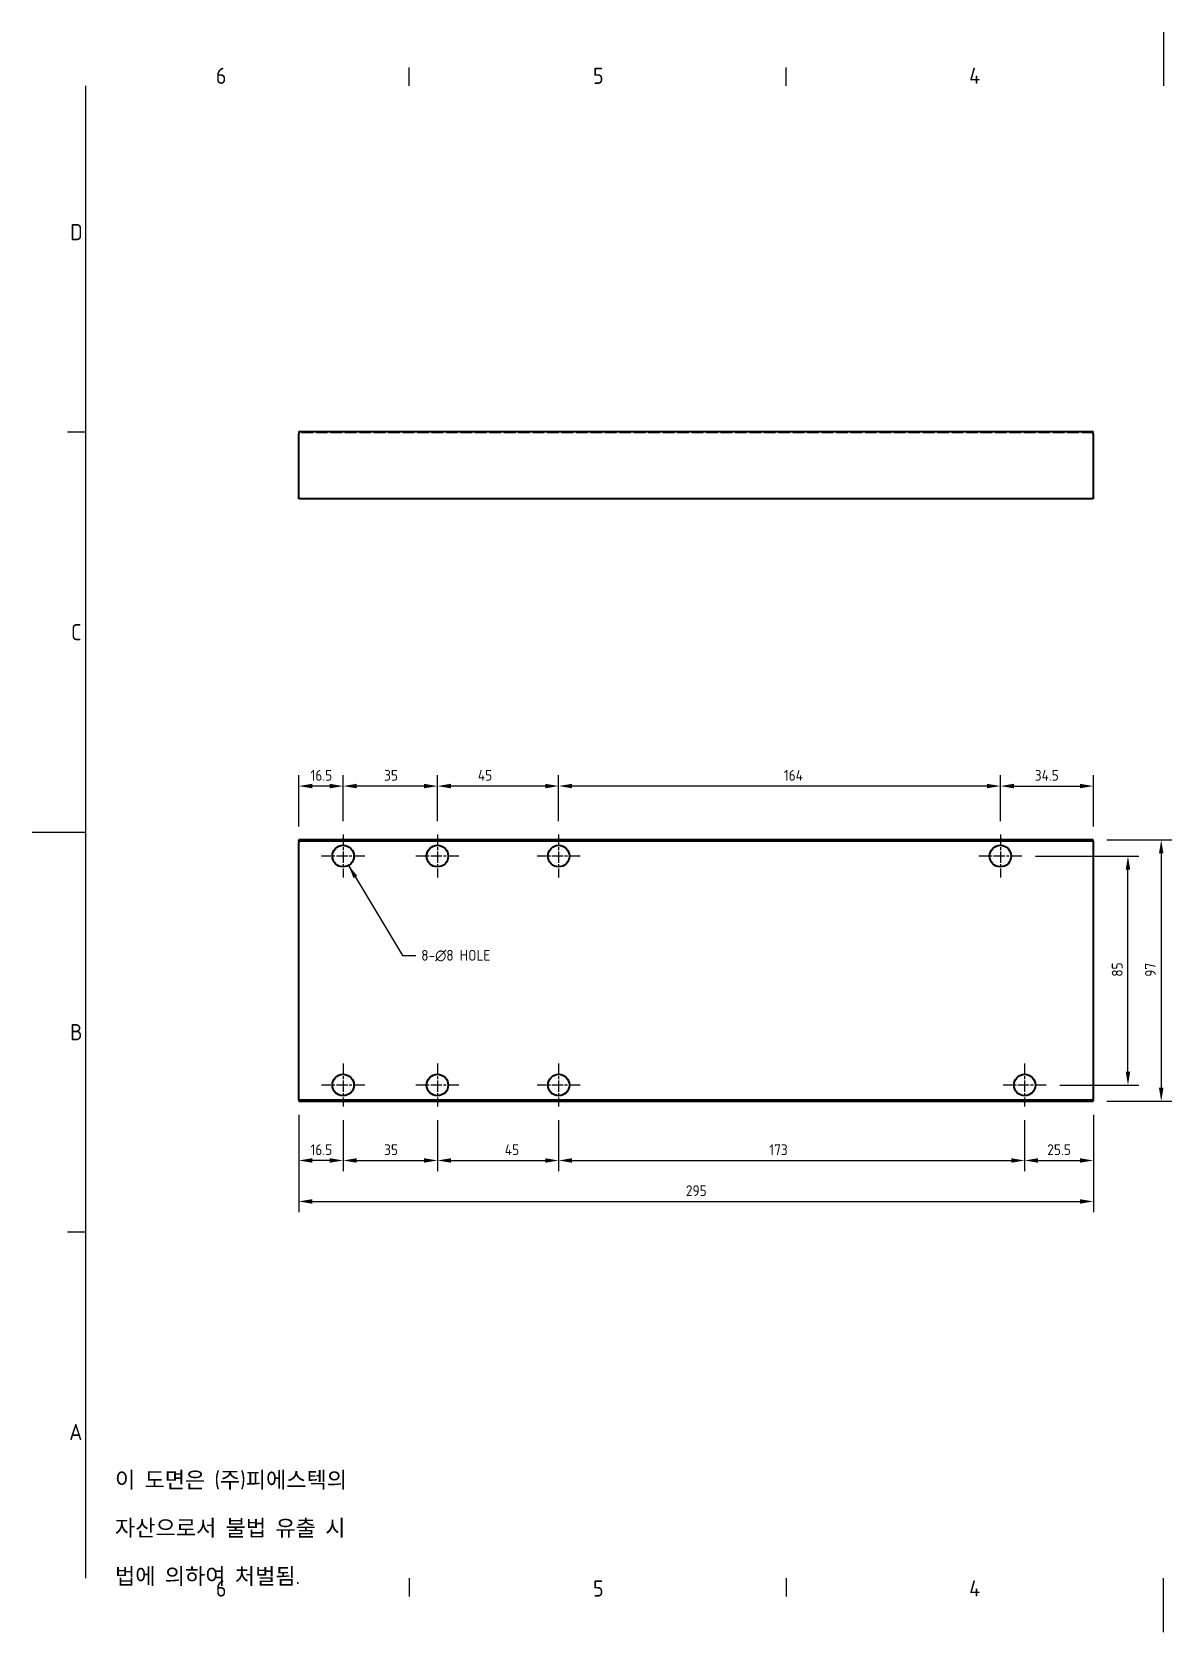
# Model space of a CAD drawing. Header units: millimetres. Extents: x 0 to 840, y 0 to 594.
# Drawn here: x 0 to 423, y 0 to 594 of the extents above; entities that cross this region are included whole.
import ezdxf

# ---------------------------------------------------------------- set-up
doc = ezdxf.new("R2010")
doc.units = ezdxf.units.MM
doc.header["$LTSCALE"] = 2
doc.linetypes.add('CHAIN', pattern=[0.3543, 0.2362, -0.0295, 0.0591, -0.0295])
doc.linetypes.add('DASHED', pattern=[0.2067, 0.1654, -0.0413])
doc.layers.get('0').update_dxf_attribs({"color": 3, "lineweight": 25})
for name, color, linetype, lineweight in [('가려진 것(ISO)', 2, 'DASHED', 18), ('가시적인 것(ISO)', 3, 'Continuous', 40), ('경계(ISO)', 7, 'Continuous', 25), ('기호(ISO)', 5, 'Continuous', 25), ('중심 표식(ISO)', 1, 'Continuous', 25), ('치수(ISO)', 2, 'Continuous', 25)]:
    doc.layers.add(name, color=color, linetype=linetype, lineweight=lineweight)
doc.styles.add('문자 텍스트_PSTEK_POSCO', font='isocp.shx')
doc.styles.add('치수 텍스트_PSTEK_POSCO', font='isocp.shx')
doc.dimstyles.new('치수_PSTEK_POSCO', dxfattribs={"dimscale": 2, "dimtxt": 2, "dimasz": 2.5, "dimexe": 2, "dimexo": 2.5, "dimgap": 1, "dimtad": 1, "dimrnd": 1e-08, "dimdsep": 46, "dimtxsty": '치수 텍스트_PSTEK_POSCO', "dimcen": 0.09, "dimdle": 10, "dimclrd": 7, "dimclre": 7, "dimclrt": 2, "dimadec": 1, "dimazin": 2, "dimtfac": 1, "dimtmove": 0, "dimatfit": 3, "dimfxl": 0, "dimtolj": 1, "dimlwd": -1, "dimlwe": -1, "dimarcsym": 0})
doc.dimstyles.new('치수_PSTEK_POSCO$7', dxfattribs={"dimscale": 2, "dimtxt": 2, "dimasz": 2.5, "dimexe": 2, "dimexo": 2.5, "dimgap": 1, "dimtad": 1, "dimrnd": 1e-08, "dimdsep": 46, "dimtxsty": '치수 텍스트_PSTEK_POSCO', "dimcen": 0.09, "dimdle": 10, "dimclrd": 7, "dimclre": 7, "dimclrt": 2, "dimadec": 1, "dimazin": 2, "dimtfac": 1, "dimtmove": 0, "dimatfit": 3, "dimfxl": 0, "dimtolj": 1, "dimlwd": -1, "dimlwe": -1, "dimarcsym": 0})

# ---------------------------------------------------------------- blocks, each defined once
blk = doc.blocks.new('경계 Default Border')
at = {"layer": '경계(ISO)'}
for p, q in [((70, 287), (70, 290.4)), ((140, 287), (140, 290.4)), ((10, 222.75), (6.6, 222.75)), ((10, 74.25), (6.6, 74.25)), ((70, 10), (70, 6.6)), ((140, 10), (140, 6.6))]:
    blk.add_line(p, q, dxfattribs=at)
at = {"layer": '경계(ISO)', "flags": 128}
for points in [[(210, 297), (210, 287)], [(10, 10), (10, 287)], [(0, 148.5), (10, 148.5)], [(210, 0), (210, 10)]]:
    blk.add_lwpolyline(points, dxfattribs=at)
at = {"layer": '경계(ISO)', "color": 2, "char_height": 3, "attachment_point": 7, "style": '문자 텍스트_PSTEK_POSCO'}
for s, insert in [('6', (34.14, 287.37)), ('5', (104.14, 287.37)), ('4', (173.97, 287.4)), ('D', (7.08, 258.35)), ('C', (7.24, 184.1)), ('B', (7.08, 109.85)), ('A', (6.91, 35.62)), ('6', (34.14, 6.57)), ('5', (104.14, 6.57)), ('4', (173.97, 6.6))]:
    blk.add_mtext(s, dxfattribs=dict(at, insert=insert))
blk = doc.blocks.new('*D23')
at = {"layer": 'Defpoints', "color": 0}
for p in [(394.01, 294.05), (394.01, 197.05), (419.21, 197.05)]:
    blk.add_point(p, dxfattribs=at)
at = {"layer": '치수(ISO)', "color": 7}
for p, q in [((399.01, 294.05), (423.21, 294.05)), ((419.21, 289.05), (419.21, 202.05)), ((399.01, 197.05), (423.21, 197.05))]:
    blk.add_line(p, q, dxfattribs=at)
for points in [[(418.38, 289.05), (420.04, 289.05), (419.21, 294.05)], [(418.38, 202.05), (420.04, 202.05), (419.21, 197.05)]]:
    blk.add_solid(points, dxfattribs=at)
at = {"layer": '치수(ISO)', "color": 2, "insert": (415.21, 243.27), "char_height": 4, "attachment_point": 4, "rotation": 90, "style": '치수 텍스트_PSTEK_POSCO'}
blk.add_mtext('\\A1;97', dxfattribs=at)
blk = doc.blocks.new('*D24')
at = {"layer": 'Defpoints', "color": 0}
for p in [(99.01, 197.05), (394.01, 197.05), (394.01, 159.84)]:
    blk.add_point(p, dxfattribs=at)
at = {"layer": '치수(ISO)', "color": 7}
for p, q in [((99.01, 192.05), (99.01, 155.84)), ((394.01, 192.05), (394.01, 155.84)), ((104.01, 159.84), (389.01, 159.84))]:
    blk.add_line(p, q, dxfattribs=at)
for points in [[(104.01, 160.67), (104.01, 159), (99.01, 159.84)], [(389.01, 160.67), (389.01, 159), (394.01, 159.84)]]:
    blk.add_solid(points, dxfattribs=at)
at = {"layer": '치수(ISO)', "color": 2, "insert": (242.76, 163.84), "char_height": 4, "attachment_point": 4, "style": '치수 텍스트_PSTEK_POSCO'}
blk.add_mtext('\\A1;295', dxfattribs=at)
blk = doc.blocks.new('*D25')
at = {"layer": 'Defpoints', "color": 0}
for p in [(115.51, 195.05), (150.51, 195.05), (150.51, 175.05)]:
    blk.add_point(p, dxfattribs=at)
at = {"layer": '치수(ISO)', "color": 7}
for p, q in [((115.51, 190.05), (115.51, 171.05)), ((150.51, 190.05), (150.51, 171.05)), ((120.51, 175.05), (145.51, 175.05))]:
    blk.add_line(p, q, dxfattribs=at)
for points in [[(120.51, 175.89), (120.51, 174.22), (115.51, 175.05)], [(145.51, 175.89), (145.51, 174.22), (150.51, 175.05)]]:
    blk.add_solid(points, dxfattribs=at)
at = {"layer": '치수(ISO)', "color": 2, "insert": (130.72, 179.05), "char_height": 4, "attachment_point": 4, "style": '치수 텍스트_PSTEK_POSCO'}
blk.add_mtext('\\A1;35', dxfattribs=at)
blk = doc.blocks.new('*D26')
at = {"layer": 'Defpoints', "color": 0}
for p in [(150.51, 195.05), (195.51, 195.05), (195.51, 175.05)]:
    blk.add_point(p, dxfattribs=at)
at = {"layer": '치수(ISO)', "color": 7}
for p, q in [((150.51, 190.05), (150.51, 171.05)), ((195.51, 190.05), (195.51, 171.05)), ((155.51, 175.05), (190.51, 175.05))]:
    blk.add_line(p, q, dxfattribs=at)
for points in [[(155.51, 175.89), (155.51, 174.22), (150.51, 175.05)], [(190.51, 175.89), (190.51, 174.22), (195.51, 175.05)]]:
    blk.add_solid(points, dxfattribs=at)
at = {"layer": '치수(ISO)', "color": 2, "insert": (175.52, 179.05), "char_height": 4, "attachment_point": 4, "style": '치수 텍스트_PSTEK_POSCO'}
blk.add_mtext('\\A1;45', dxfattribs=at)
blk = doc.blocks.new('*D27')
at = {"layer": 'Defpoints', "color": 0}
for p in [(195.51, 195.05), (368.51, 195.05), (368.51, 175.05)]:
    blk.add_point(p, dxfattribs=at)
at = {"layer": '치수(ISO)', "color": 7}
for p, q in [((195.51, 190.05), (195.51, 171.05)), ((368.51, 190.05), (368.51, 171.05)), ((200.51, 175.05), (363.51, 175.05))]:
    blk.add_line(p, q, dxfattribs=at)
for points in [[(200.51, 175.89), (200.51, 174.22), (195.51, 175.05)], [(363.51, 175.89), (363.51, 174.22), (368.51, 175.05)]]:
    blk.add_solid(points, dxfattribs=at)
at = {"layer": '치수(ISO)', "color": 2, "insert": (273.72, 179.05), "char_height": 4, "attachment_point": 4, "style": '치수 텍스트_PSTEK_POSCO'}
blk.add_mtext('\\A1;173', dxfattribs=at)
blk = doc.blocks.new('*D28')
at = {"layer": 'Defpoints', "color": 0}
for p in [(394.01, 197.05), (368.51, 195.05), (394.01, 175.05)]:
    blk.add_point(p, dxfattribs=at)
at = {"layer": '치수(ISO)', "color": 7}
for p, q in [((394.01, 192.05), (394.01, 171.05)), ((368.51, 190.05), (368.51, 171.05)), ((373.51, 175.05), (389.01, 175.05))]:
    blk.add_line(p, q, dxfattribs=at)
for points in [[(373.51, 175.89), (373.51, 174.22), (368.51, 175.05)], [(389.01, 175.89), (389.01, 174.22), (394.01, 175.05)]]:
    blk.add_solid(points, dxfattribs=at)
at = {"layer": '치수(ISO)', "color": 2, "insert": (376.92, 179.06), "char_height": 4, "attachment_point": 4, "style": '치수 텍스트_PSTEK_POSCO'}
blk.add_mtext('\\A1;25.5', dxfattribs=at)
blk = doc.blocks.new('*D29')
at = {"layer": 'Defpoints', "color": 0}
for p in [(99.01, 197.05), (115.51, 195.05), (99.01, 175.05)]:
    blk.add_point(p, dxfattribs=at)
at = {"layer": '치수(ISO)', "color": 7}
for p, q in [((99.01, 192.05), (99.01, 171.05)), ((115.51, 190.05), (115.51, 171.05)), ((110.51, 175.05), (104.01, 175.05))]:
    blk.add_line(p, q, dxfattribs=at)
for points in [[(104.01, 175.89), (104.01, 174.22), (99.01, 175.05)], [(110.51, 175.89), (110.51, 174.22), (115.51, 175.05)]]:
    blk.add_solid(points, dxfattribs=at)
at = {"layer": '치수(ISO)', "color": 2, "insert": (103.37, 179.05), "char_height": 4, "attachment_point": 4, "style": '치수 텍스트_PSTEK_POSCO'}
blk.add_mtext('\\A1;16.5', dxfattribs=at)
blk = doc.blocks.new('*D31')
at = {"layer": 'Defpoints', "color": 0}
for p in [(367.51, 288.05), (406.87, 288.05), (376.51, 203.05)]:
    blk.add_point(p, dxfattribs=at)
at = {"layer": '치수(ISO)', "color": 7}
for p, q in [((372.51, 288.05), (410.87, 288.05)), ((406.87, 208.05), (406.87, 283.05)), ((381.51, 203.05), (410.87, 203.05))]:
    blk.add_line(p, q, dxfattribs=at)
for points in [[(406.03, 283.05), (407.7, 283.05), (406.87, 288.05)], [(406.03, 208.05), (407.7, 208.05), (406.87, 203.05)]]:
    blk.add_solid(points, dxfattribs=at)
at = {"layer": '치수(ISO)', "color": 2, "insert": (402.87, 243.27), "char_height": 4, "attachment_point": 4, "rotation": 90, "style": '치수 텍스트_PSTEK_POSCO'}
blk.add_mtext('\\A1;85', dxfattribs=at)
blk = doc.blocks.new('*D32')
at = {"layer": 'Defpoints', "color": 0}
for p in [(394.01, 314.05), (359.51, 296.05), (394.01, 294.05)]:
    blk.add_point(p, dxfattribs=at)
at = {"layer": '치수(ISO)', "color": 7}
for p, q in [((359.51, 301.05), (359.51, 318.05)), ((394.01, 299.05), (394.01, 318.05)), ((364.51, 314.05), (389.01, 314.05))]:
    blk.add_line(p, q, dxfattribs=at)
for points in [[(364.51, 314.89), (364.51, 313.22), (359.51, 314.05)], [(389.01, 314.89), (389.01, 313.22), (394.01, 314.05)]]:
    blk.add_solid(points, dxfattribs=at)
at = {"layer": '치수(ISO)', "color": 2, "insert": (372.27, 318.05), "char_height": 4, "attachment_point": 4, "style": '치수 텍스트_PSTEK_POSCO'}
blk.add_mtext('\\A1;34.5', dxfattribs=at)
blk = doc.blocks.new('*D33')
at = {"layer": 'Defpoints', "color": 0}
for p in [(195.51, 314.05), (195.51, 296.05), (359.51, 296.05)]:
    blk.add_point(p, dxfattribs=at)
at = {"layer": '치수(ISO)', "color": 7}
for p, q in [((195.51, 301.05), (195.51, 318.05)), ((359.51, 301.05), (359.51, 318.05)), ((354.51, 314.05), (200.51, 314.05))]:
    blk.add_line(p, q, dxfattribs=at)
for points in [[(200.51, 314.89), (200.51, 313.22), (195.51, 314.05)], [(354.51, 314.89), (354.51, 313.22), (359.51, 314.05)]]:
    blk.add_solid(points, dxfattribs=at)
at = {"layer": '치수(ISO)', "color": 2, "insert": (279.11, 318.05), "char_height": 4, "attachment_point": 4, "style": '치수 텍스트_PSTEK_POSCO'}
blk.add_mtext('\\A1;164', dxfattribs=at)
blk = doc.blocks.new('*D34')
at = {"layer": 'Defpoints', "color": 0}
for p in [(150.51, 314.05), (150.51, 296.05), (195.51, 296.05)]:
    blk.add_point(p, dxfattribs=at)
at = {"layer": '치수(ISO)', "color": 7}
for p, q in [((150.51, 301.05), (150.51, 318.05)), ((195.51, 301.05), (195.51, 318.05)), ((190.51, 314.05), (155.51, 314.05))]:
    blk.add_line(p, q, dxfattribs=at)
for points in [[(155.51, 314.89), (155.51, 313.22), (150.51, 314.05)], [(190.51, 314.89), (190.51, 313.22), (195.51, 314.05)]]:
    blk.add_solid(points, dxfattribs=at)
at = {"layer": '치수(ISO)', "color": 2, "insert": (165.52, 318.05), "char_height": 4, "attachment_point": 4, "style": '치수 텍스트_PSTEK_POSCO'}
blk.add_mtext('\\A1;45', dxfattribs=at)
blk = doc.blocks.new('*D35')
at = {"layer": 'Defpoints', "color": 0}
for p in [(115.51, 314.05), (115.51, 296.05), (150.51, 296.05)]:
    blk.add_point(p, dxfattribs=at)
at = {"layer": '치수(ISO)', "color": 7}
for p, q in [((115.51, 301.05), (115.51, 318.05)), ((150.51, 301.05), (150.51, 318.05)), ((145.51, 314.05), (120.51, 314.05))]:
    blk.add_line(p, q, dxfattribs=at)
for points in [[(120.51, 314.89), (120.51, 313.22), (115.51, 314.05)], [(145.51, 314.89), (145.51, 313.22), (150.51, 314.05)]]:
    blk.add_solid(points, dxfattribs=at)
at = {"layer": '치수(ISO)', "color": 2, "insert": (130.72, 318.05), "char_height": 4, "attachment_point": 4, "style": '치수 텍스트_PSTEK_POSCO'}
blk.add_mtext('\\A1;35', dxfattribs=at)
blk = doc.blocks.new('*D36')
at = {"layer": 'Defpoints', "color": 0}
for p in [(99.01, 314.05), (99.01, 294.05), (115.51, 296.05)]:
    blk.add_point(p, dxfattribs=at)
at = {"layer": '치수(ISO)', "color": 7}
for p, q in [((99.01, 299.05), (99.01, 318.05)), ((115.51, 301.05), (115.51, 318.05)), ((110.51, 314.05), (104.01, 314.05))]:
    blk.add_line(p, q, dxfattribs=at)
for points in [[(104.01, 314.89), (104.01, 313.22), (99.01, 314.05)], [(110.51, 314.89), (110.51, 313.22), (115.51, 314.05)]]:
    blk.add_solid(points, dxfattribs=at)
at = {"layer": '치수(ISO)', "color": 2, "insert": (103.37, 318.05), "char_height": 4, "attachment_point": 4, "style": '치수 텍스트_PSTEK_POSCO'}
blk.add_mtext('\\A1;16.5', dxfattribs=at)

msp = doc.modelspace()

# ---------------------------------------------------------------- linework, layer by layer
at = {"layer": '가려진 것(ISO)', "ltscale": 0.476074}
for p, q in [((111.505, 445.637), (111.505, 445.137)), ((119.505, 445.637), (119.505, 445.137)), ((146.505, 445.637), (146.505, 445.137)), ((154.505, 445.637), (154.505, 445.137)), ((191.505, 445.637), (191.505, 445.137)), ((199.505, 445.637), (199.505, 445.137)), ((355.505, 445.637), (355.505, 445.137)), ((363.505, 445.637), (363.505, 445.137)), ((364.505, 445.637), (364.505, 445.137)), ((372.505, 445.637), (372.505, 445.137))]:
    msp.add_line(p, q, dxfattribs=at)
at = {"layer": '가려진 것(ISO)', "ltscale": 12.974447}
msp.add_line((394.005, 445.137), (99.005, 445.137), dxfattribs=at)
at = {"layer": '가시적인 것(ISO)'}
for p, q in [((99.005, 445.637), (394.005, 445.637)), ((99.005, 445.637), (99.005, 444.637)), ((394.005, 444.637), (394.005, 445.637)), ((99.005, 420.637), (99.005, 444.637)), ((394.005, 444.637), (394.005, 420.637)), ((394.005, 420.637), (99.005, 420.637)), ((99.005, 293.555), (99.005, 294.055)), ((394.005, 294.055), (99.005, 294.055)), ((394.005, 293.555), (99.005, 293.555)), ((99.005, 293.555), (99.005, 293.055)), ((99.005, 198.055), (99.005, 293.055)), ((394.005, 293.555), (394.005, 294.055)), ((394.005, 293.555), (394.005, 293.055)), ((394.005, 293.055), (394.005, 198.055)), ((99.005, 197.555), (99.005, 198.055)), ((99.005, 197.555), (394.005, 197.555)), ((99.005, 197.555), (99.005, 197.055)), ((99.005, 197.055), (394.005, 197.055)), ((394.005, 197.555), (394.005, 198.055)), ((394.005, 197.555), (394.005, 197.055))]:
    msp.add_line(p, q, dxfattribs=at)
for centre in [(115.505, 288.055), (150.505, 288.055), (195.505, 288.055), (359.505, 288.055), (115.505, 203.055), (150.505, 203.055), (195.505, 203.055), (368.505, 203.055)]:
    msp.add_circle(centre, 4, dxfattribs=at)
at = {"layer": '중심 표식(ISO)', "linetype": 'CHAIN', "ltscale": 8.88956}
for p, q in [((115.505, 296.055), (115.505, 280.055)), ((150.505, 296.055), (150.505, 280.055)), ((195.505, 296.055), (195.505, 280.055)), ((359.505, 296.055), (359.505, 280.055)), ((123.505, 288.055), (107.505, 288.055)), ((158.505, 288.055), (142.505, 288.055)), ((203.505, 288.055), (187.505, 288.055)), ((367.505, 288.055), (351.505, 288.055)), ((115.505, 211.055), (115.505, 195.055)), ((150.505, 211.055), (150.505, 195.055)), ((195.505, 211.055), (195.505, 195.055)), ((368.505, 211.055), (368.505, 195.055)), ((123.505, 203.055), (107.505, 203.055)), ((158.505, 203.055), (142.505, 203.055)), ((203.505, 203.055), (187.505, 203.055)), ((376.505, 203.055), (360.505, 203.055))]:
    msp.add_line(p, q, dxfattribs=at)

# ---------------------------------------------------------------- block references
at = {"xscale": 2, "yscale": 2, "zscale": 2}
msp.add_blockref('경계 Default Border', (0, 0), dxfattribs=at)

# ---------------------------------------------------------------- texts
at = {"layer": '기호(ISO)', "color": 2, "insert": (144.499, 251.101), "char_height": 4, "width": 29.22972, "attachment_point": 4, "line_spacing_factor": 0.35, "style": '치수 텍스트_PSTEK_POSCO'}
msp.add_mtext('{8-\\fAIGDT|b0|i0;\\H4.0000;n\\fisocp|b0|i0;\\H4.0000;8 HOLE}', dxfattribs=at)
at = {"layer": '기호(ISO)', "color": 7, "insert": (30.789, 38.294), "char_height": 6, "width": 103.28011, "attachment_point": 4, "line_spacing_factor": 1.78626, "style": '문자 텍스트_PSTEK_POSCO'}
msp.add_mtext('{이 도면은 (주)피에스텍의\\P자산으로서 불법 유출 시 \\P법에 의하여 처벌됨.}', dxfattribs=at)

# ---------------------------------------------------------------- dimensions: what is measured, and where the dimension line sits
at = {"layer": '치수(ISO)', "color": 7}
for base, p1, p2, angle, picture, middle in [((99.005, 314.055), (115.505, 296.055), (99.005, 294.055), 180, '*D36', (107.255, 314.055)), ((115.505, 314.055), (150.505, 296.055), (115.505, 296.055), 180, '*D35', (133.005, 314.055)), ((150.505, 314.055), (195.505, 296.055), (150.505, 296.055), 180, '*D34', (168.005, 314.055)), ((195.505, 314.055), (359.505, 296.055), (195.505, 296.055), 180, '*D33', (282.505, 314.055)), ((394.005, 314.055), (359.505, 296.055), (394.005, 294.055), 180, '*D32', (376.755, 314.055)), ((419.211, 197.055), (394.005, 294.055), (394.005, 197.055), 90, '*D23', (419.211, 245.555)), ((406.866, 288.055), (376.505, 203.055), (367.505, 288.055), 90, '*D31', (406.866, 245.555)), ((394.005, 159.835), (99.005, 197.055), (394.005, 197.055), 180, '*D24', (246.505, 159.835)), ((99.005, 175.055), (115.505, 195.055), (99.005, 197.055), 180, '*D29', (107.255, 175.055)), ((394.005, 175.055), (368.505, 195.055), (394.005, 197.055), 180, '*D28', (381.255, 175.055)), ((150.505, 175.055), (115.505, 195.055), (150.505, 195.055), 180, '*D25', (133.005, 175.055)), ((195.505, 175.055), (150.505, 195.055), (195.505, 195.055), 180, '*D26', (178.005, 175.055)), ((368.505, 175.055), (195.505, 195.055), (368.505, 195.055), 180, '*D27', (277.005, 175.055))]:
    dim = msp.add_linear_dim(base=base, p1=p1, p2=p2, angle=angle, dimstyle='치수_PSTEK_POSCO', override={"dimdec": 2, "dimtp": 0, "dimtm": 0, "dimtdec": 2, "dimtofl": 0, "dimatfit": 1}, dxfattribs=at)
    dim.commit()
    dim.dimension.update_dxf_attribs({"geometry": picture, "text_midpoint": middle, "dimtype": 160})

# ---------------------------------------------------------------- leaders
at = {"layer": '기호(ISO)', "color": 7, "annotation_type": 0, "has_hookline": 1, "hookline_direction": 0, "text_width": 27.165}
msp.add_leader([(117.505, 284.591), (137.499, 251.101), (142.499, 251.101)], dimstyle='치수_PSTEK_POSCO$7', override={"dimtad": 0}, dxfattribs=at)

doc.saveas('drawing.dxf')
